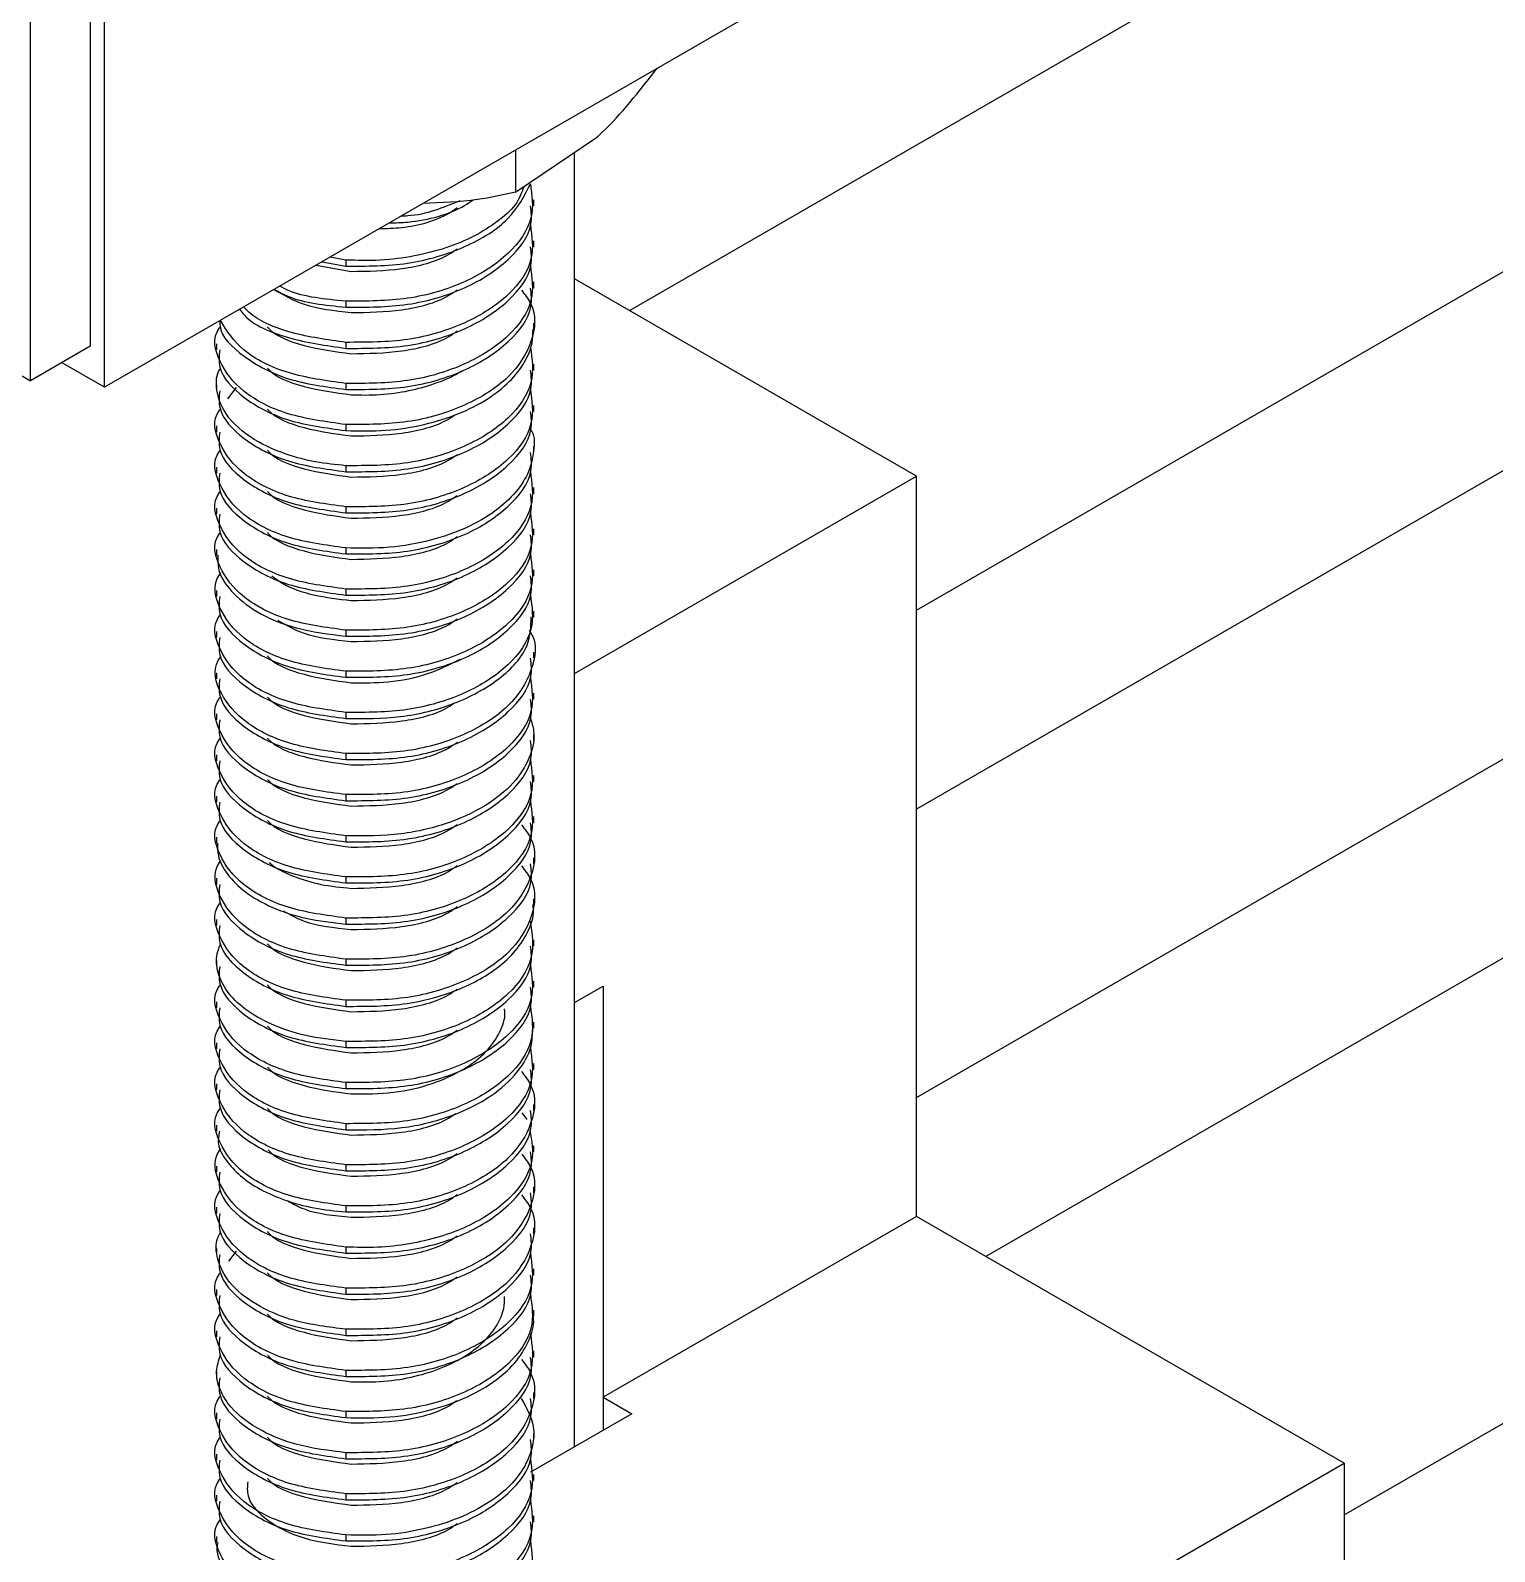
# Model space of a CAD drawing. Header units: millimetres. Extents: x 15 to 1802, y 5 to 899.
# Drawn here: x 276.75 to 294.91, y 232.16 to 251.04 of the extents above; entities that cross this region are included whole.
import ezdxf

# ---------------------------------------------------------------- set-up
doc = ezdxf.new("R2010")
doc.units = ezdxf.units.MM

msp = doc.modelspace()

# ---------------------------------------------------------------- linework, layer by layer
at = {"color": 7, "linetype": 'Continuous', "lineweight": 25}
for p, q in [((304.317, 259.184), (284.183, 247.561)), ((277.49, 258.817), (277.49, 247.119)), ((276.749, 246.691), (276.749, 257.714)), ((293.577, 255.793), (277.667, 246.609)), ((287.743, 243.843), (306.816, 254.853)), ((307.304, 252.667), (287.743, 241.374)), ((277.667, 246.609), (277.667, 251.508)), ((287.743, 237.795), (309.131, 250.142)), ((282.768, 249.029), (283.772, 249.707)), ((282.768, 249.554), (282.768, 249.029)), ((283.5, 233.462), (283.5, 249.524)), ((282.992, 248.861), (282.992, 248.936)), ((282.992, 248.351), (282.992, 248.426)), ((280.292, 248.124), (280.727, 248.047)), ((280.368, 248.168), (280.66, 248.113)), ((280.66, 248.188), (280.466, 248.225)), ((280.662, 248.188), (280.662, 248.113)), ((274.424, 248.033), (276.749, 246.691)), ((282.992, 247.84), (282.992, 247.916)), ((287.743, 245.506), (283.5, 247.955)), ((280.662, 247.678), (280.662, 247.603)), ((282.992, 247.33), (282.992, 247.405)), ((277.49, 247.119), (276.749, 246.691)), ((279.059, 247.15), (279.059, 247.075)), ((280.662, 247.167), (280.662, 247.093)), ((277.667, 246.609), (277.136, 246.915)), ((282.992, 246.82), (282.992, 246.895)), ((279.059, 246.639), (279.059, 246.565)), ((279.199, 246.464), (279.305, 246.605)), ((280.662, 246.657), (280.662, 246.582)), ((282.992, 246.309), (282.992, 246.384)), ((279.059, 246.129), (279.059, 246.054)), ((280.662, 246.147), (280.662, 246.072)), ((282.992, 245.799), (282.992, 245.874)), ((279.059, 245.619), (279.059, 245.544)), ((280.662, 245.636), (280.662, 245.562)), ((283.5, 243.057), (287.743, 245.506)), ((287.743, 236.32), (287.743, 245.506)), ((282.992, 245.289), (282.992, 245.364)), ((279.059, 245.109), (279.059, 245.034)), ((280.662, 245.126), (280.662, 245.051)), ((282.992, 244.778), (282.992, 244.853)), ((304.317, 244.894), (288.603, 235.823)), ((279.059, 244.598), (279.059, 244.523)), ((280.662, 244.616), (280.662, 244.541)), ((282.992, 244.268), (282.992, 244.344)), ((279.059, 244.088), (279.059, 244.013)), ((280.662, 244.105), (280.662, 244.031)), ((282.992, 243.758), (282.992, 243.833)), ((279.059, 243.578), (279.059, 243.503)), ((280.662, 243.595), (280.662, 243.52)), ((282.992, 243.248), (282.992, 243.322)), ((279.059, 243.067), (279.059, 242.992)), ((280.662, 243.085), (280.662, 243.01)), ((283.5, 238.974), (283.5, 243.057)), ((282.992, 242.737), (282.992, 242.812)), ((280.662, 242.574), (280.662, 242.5)), ((279.059, 242.557), (279.059, 242.481)), ((282.992, 242.227), (282.992, 242.302)), ((279.059, 242.047), (279.059, 241.972)), ((280.662, 242.064), (280.662, 241.989)), ((282.992, 241.717), (282.992, 241.791)), ((279.059, 241.536), (279.059, 241.461)), ((280.662, 241.554), (280.662, 241.479)), ((282.992, 241.206), (282.992, 241.281)), ((279.059, 241.026), (279.059, 240.951)), ((280.662, 241.043), (280.662, 240.969)), ((282.992, 240.696), (282.992, 240.771)), ((279.059, 240.516), (279.059, 240.441)), ((280.662, 240.533), (280.662, 240.458)), ((293.046, 232.615), (306.816, 240.564)), ((282.992, 240.186), (282.992, 240.26)), ((279.059, 240.005), (279.059, 239.93)), ((280.662, 240.023), (280.662, 239.948)), ((282.992, 239.675), (282.992, 239.75)), ((279.059, 239.495), (279.059, 239.42)), ((280.662, 239.512), (280.662, 239.438)), ((282.992, 239.165), (282.992, 239.24)), ((283.5, 238.974), (283.854, 239.178)), ((283.854, 239.178), (283.854, 233.666)), ((279.059, 238.985), (279.059, 238.909)), ((280.662, 239.002), (280.662, 238.927)), ((282.992, 238.655), (282.992, 238.729)), ((279.059, 238.474), (279.059, 238.399)), ((280.662, 238.492), (280.662, 238.417)), ((282.992, 238.144), (282.992, 238.219)), ((279.059, 237.964), (279.059, 237.889)), ((280.662, 237.981), (280.662, 237.906)), ((282.992, 237.634), (282.992, 237.709)), ((280.662, 237.471), (280.662, 237.396)), ((282.844, 237.607), (282.906, 237.521)), ((279.059, 237.454), (279.059, 237.379)), ((282.992, 237.123), (282.992, 237.198)), ((279.059, 236.943), (279.059, 236.868)), ((280.662, 236.961), (280.662, 236.886)), ((282.992, 236.613), (282.992, 236.688)), ((279.059, 236.433), (279.059, 236.358)), ((280.662, 236.45), (280.662, 236.375)), ((282.992, 236.103), (282.992, 236.178)), ((287.743, 236.32), (283.854, 234.075)), ((293.046, 233.258), (287.743, 236.32)), ((279.059, 235.922), (279.059, 235.848)), ((279.212, 235.765), (279.305, 235.887)), ((280.662, 235.94), (280.662, 235.865)), ((282.992, 235.592), (282.992, 235.668)), ((279.059, 235.412), (279.059, 235.337)), ((280.662, 235.43), (280.662, 235.355)), ((282.992, 235.082), (282.992, 235.157)), ((279.059, 234.902), (279.059, 234.827)), ((280.662, 234.919), (280.662, 234.844)), ((282.992, 234.572), (282.992, 234.647)), ((279.059, 234.391), (279.059, 234.317)), ((280.662, 234.409), (280.662, 234.334)), ((282.992, 234.061), (282.992, 234.136)), ((283.854, 234.075), (284.208, 233.87)), ((283.854, 234.075), (283.854, 233.666)), ((280.662, 233.899), (280.662, 233.824)), ((279.059, 233.881), (279.059, 233.806)), ((284.208, 233.87), (282.954, 233.147)), ((282.992, 233.551), (282.992, 233.626)), ((279.059, 233.371), (279.059, 233.296)), ((280.662, 233.388), (280.662, 233.313)), ((272.894, 221.624), (293.046, 233.258)), ((293.046, 233.258), (293.046, 223.051)), ((282.992, 233.041), (282.992, 233.116)), ((279.059, 232.86), (279.059, 232.786)), ((280.662, 232.878), (280.662, 232.803)), ((282.992, 232.53), (282.992, 232.605)), ((279.059, 232.35), (279.059, 232.275)), ((280.662, 232.368), (280.662, 232.293))]:
    msp.add_line(p, q, dxfattribs=at)
for points, knots in [([(283.772, 249.707), (283.796, 249.729), (284.05, 249.963), (284.299, 250.28), (284.525, 250.568)], [0, 0, 0, 0, 0.093622, 1, 1, 1, 1]), ([(280.66, 248.113), (280.919, 248.113), (281.437, 248.113), (282.16, 248.333), (282.724, 248.682), (282.876, 248.985), (282.951, 249.135)], [0, 0, 0, 0, 0.251486, 0.502969, 0.754454, 1, 1, 1, 1]), ([(282.869, 249.097), (282.841, 249.021), (282.784, 248.864), (282.546, 248.661), (282.259, 248.478), (281.907, 248.332), (281.512, 248.231), (281.087, 248.175), (280.803, 248.184), (280.66, 248.188)], [0, 0, 0, 0, 0.129894, 0.269673, 0.411548, 0.555518, 0.701584, 0.849744, 1, 1, 1, 1]), ([(282.951, 249.135), (282.971, 248.993), (283.014, 248.691), (282.709, 248.251), (282.165, 247.897), (281.436, 247.677), (280.919, 247.678), (280.661, 247.678)], [0, 0, 0, 0, 0.182839, 0.387129, 0.59142, 0.79571, 1, 1, 1, 1]), ([(282.768, 249.029), (282.611, 248.995), (282.236, 248.915), (281.845, 248.899), (281.618, 248.89)], [0, 0, 0, 0, 0.417985, 1, 1, 1, 1]), ([(280.661, 247.603), (280.919, 247.603), (281.435, 247.603), (282.166, 247.822), (282.704, 248.176), (282.987, 248.551), (282.962, 248.786), (282.954, 248.861)], [0, 0, 0, 0, 0.223469, 0.446938, 0.670407, 0.893877, 1, 1, 1, 1]), ([(281.076, 248.577), (281.169, 248.58), (281.471, 248.589), (281.831, 248.69), (282.008, 248.814), (282.044, 248.839)], [0, 0, 0, 0, 0.261959, 0.852428, 1, 1, 1, 1]), ([(281.202, 248.649), (281.278, 248.651), (281.609, 248.661), (282, 248.77), (282.208, 248.912), (282.243, 248.936)], [0, 0, 0, 0, 0.198941, 0.86645, 1, 1, 1, 1]), ([(282.076, 248.923), (281.869, 248.838), (281.636, 248.741), (281.372, 248.732), (281.343, 248.731)], [0, 0, 0, 0, 0.889523, 1, 1, 1, 1]), ([(282.951, 248.625), (282.971, 248.483), (283.015, 248.181), (282.711, 247.741), (282.167, 247.388), (281.438, 247.167), (280.922, 247.167), (280.663, 247.167)], [0, 0, 0, 0, 0.1823306, 0.386748, 0.5911658, 0.795583, 1, 1, 1, 1]), ([(280.663, 247.092), (280.922, 247.092), (281.438, 247.093), (282.168, 247.313), (282.705, 247.667), (282.987, 248.041), (282.962, 248.276), (282.954, 248.351)], [0, 0, 0, 0, 0.223599, 0.4472, 0.6708, 0.894401, 1, 1, 1, 1]), ([(280.727, 248.047), (280.936, 248.05), (281.354, 248.057), (281.831, 248.179), (282.008, 248.304), (282.043, 248.328)], [0, 0, 0, 0, 0.444898, 0.889796, 1, 1, 1, 1]), ([(282.951, 248.115), (282.971, 247.973), (283.015, 247.671), (282.71, 247.231), (282.166, 246.877), (281.436, 246.657), (280.92, 246.657), (280.661, 246.657)], [0, 0, 0, 0, 0.182576, 0.386932, 0.591288, 0.795643, 1, 1, 1, 1]), ([(280.661, 247.678), (280.401, 247.702), (280.091, 247.731), (279.878, 247.846), (279.843, 247.865)], [0, 0, 0, 0, 0.8377465, 1, 1, 1, 1]), ([(279.772, 247.824), (279.888, 247.755), (280.144, 247.603), (280.522, 247.56), (280.729, 247.536)], [0, 0, 0, 0, 0.453699, 1, 1, 1, 1]), ([(279.774, 247.825), (279.831, 247.794), (280.063, 247.664), (280.403, 247.629), (280.661, 247.603)], [0, 0, 0, 0, 0.242086, 1, 1, 1, 1]), ([(282.841, 247.814), (282.882, 247.761), (283.034, 247.564), (282.997, 247.171), (282.717, 246.72), (282.162, 246.366), (281.435, 246.146), (280.919, 246.147), (280.66, 246.147)], [0, 0, 0, 0, 0.067822, 0.254259, 0.440695, 0.62713, 0.813565, 1, 1, 1, 1]), ([(280.661, 246.582), (280.92, 246.582), (281.436, 246.582), (282.167, 246.802), (282.704, 247.156), (282.987, 247.53), (282.962, 247.765), (282.954, 247.84)], [0, 0, 0, 0, 0.223562, 0.447125, 0.670687, 0.894251, 1, 1, 1, 1]), ([(280.729, 247.536), (280.938, 247.54), (281.356, 247.547), (281.832, 247.669), (282.009, 247.794), (282.044, 247.818)], [0, 0, 0, 0, 0.445072, 0.890147, 1, 1, 1, 1]), ([(279.344, 247.577), (279.362, 247.552), (279.475, 247.4), (279.934, 247.197), (280.42, 247.127), (280.663, 247.092)], [0, 0, 0, 0, 0.088931, 0.544467, 1, 1, 1, 1]), ([(280.663, 247.167), (280.433, 247.199), (279.987, 247.26), (279.555, 247.441), (279.422, 247.577), (279.394, 247.606)], [0, 0, 0, 0, 0.455813, 0.883445, 1, 1, 1, 1]), ([(280.66, 246.147), (280.413, 246.181), (279.919, 246.248), (279.354, 246.545), (279.071, 246.924), (279, 247.225), (279.102, 247.357), (279.106, 247.363)], [0, 0, 0, 0, 0.247177, 0.494354, 0.741533, 0.98871, 1, 1, 1, 1]), ([(279.099, 247.436), (279.099, 247.414), (279.095, 247.254), (279.377, 246.98), (279.915, 246.683), (280.413, 246.616), (280.661, 246.582)], [0, 0, 0, 0, 0.0508644, 0.367242, 0.6836206, 1, 1, 1, 1]), ([(280.661, 246.657), (280.415, 246.691), (279.922, 246.759), (279.349, 247.051), (279.186, 247.31), (279.105, 247.439)], [0, 0, 0, 0, 0.335041, 0.670084, 1, 1, 1, 1]), ([(279.689, 247.358), (279.691, 247.356), (279.774, 247.253), (280.134, 247.107), (280.529, 247.053), (280.727, 247.026)], [0, 0, 0, 0, 0.010434, 0.505216, 1, 1, 1, 1]), ([(280.66, 246.072), (280.826, 246.068), (281.154, 246.06), (281.635, 246.138), (282.064, 246.271), (282.423, 246.454), (282.7, 246.672), (282.885, 246.911), (282.982, 247.134), (282.983, 247.274), (282.984, 247.331)], [0, 0, 0, 0, 0.144751, 0.2851105, 0.4210782, 0.5526503, 0.6798254, 0.8026016, 0.9209781, 1, 1, 1, 1]), ([(280.727, 247.026), (280.936, 247.029), (281.355, 247.036), (281.831, 247.158), (282.009, 247.283), (282.044, 247.308)], [0, 0, 0, 0, 0.444497, 0.888997, 1, 1, 1, 1]), ([(282.951, 247.106), (282.972, 246.96), (283.016, 246.654), (282.71, 246.21), (282.166, 245.857), (281.438, 245.636), (280.921, 245.636), (280.663, 245.636)], [0, 0, 0, 0, 0.186837, 0.390127, 0.593418, 0.796709, 1, 1, 1, 1]), ([(279.097, 247.075), (279.09, 247.003), (279.071, 246.792), (279.369, 246.47), (279.916, 246.173), (280.412, 246.106), (280.66, 246.072)], [0, 0, 0, 0, 0.1489121, 0.4326076, 0.7163045, 1, 1, 1, 1]), ([(280.663, 245.636), (280.537, 245.649), (280.251, 245.678), (279.814, 245.802), (279.381, 246.027), (279.127, 246.31), (279.052, 246.582), (279.05, 246.749), (279.099, 246.836), (279.107, 246.851)], [0, 0, 0, 0, 0.124354, 0.28374, 0.478032, 0.707079, 0.835238, 0.972163, 1, 1, 1, 1]), ([(279.69, 246.848), (279.691, 246.846), (279.774, 246.743), (280.133, 246.597), (280.528, 246.543), (280.726, 246.516)], [0, 0, 0, 0, 0.009459, 0.504728, 1, 1, 1, 1]), ([(280.663, 245.561), (280.921, 245.561), (281.437, 245.561), (282.168, 245.782), (282.704, 246.135), (282.987, 246.51), (282.962, 246.744), (282.954, 246.82)], [0, 0, 0, 0, 0.223551, 0.447103, 0.670656, 0.894207, 1, 1, 1, 1]), ([(280.726, 246.516), (280.847, 246.513), (281.086, 246.509), (281.445, 246.56), (281.771, 246.653), (281.991, 246.741), (282.083, 246.804), (282.096, 246.813)], [0, 0, 0, 0, 0.246941, 0.489544, 0.727808, 0.961729, 1, 1, 1, 1]), ([(279.097, 246.565), (279.09, 246.492), (279.072, 246.281), (279.37, 245.958), (279.918, 245.662), (280.415, 245.595), (280.663, 245.561)], [0, 0, 0, 0, 0.149662, 0.433108, 0.716554, 1, 1, 1, 1]), ([(282.951, 246.584), (282.971, 246.441), (283.015, 246.14), (282.711, 245.7), (282.167, 245.346), (281.438, 245.126), (280.921, 245.126), (280.663, 245.126)], [0, 0, 0, 0, 0.182308, 0.386731, 0.591154, 0.795577, 1, 1, 1, 1]), ([(280.663, 245.126), (280.416, 245.159), (279.921, 245.227), (279.355, 245.524), (279.071, 245.902), (279, 246.204), (279.102, 246.336), (279.106, 246.342)], [0, 0, 0, 0, 0.2471392, 0.4942795, 0.7414193, 0.9885601, 1, 1, 1, 1]), ([(279.69, 246.337), (279.692, 246.335), (279.775, 246.232), (280.135, 246.086), (280.531, 246.032), (280.728, 246.005)], [0, 0, 0, 0, 0.010533, 0.505269, 1, 1, 1, 1]), ([(280.663, 245.051), (280.921, 245.051), (281.437, 245.051), (282.168, 245.271), (282.705, 245.625), (282.987, 246), (282.962, 246.234), (282.954, 246.309)], [0, 0, 0, 0, 0.223614, 0.447228, 0.670842, 0.894456, 1, 1, 1, 1]), ([(280.728, 246.005), (280.937, 246.009), (281.355, 246.016), (281.82, 246.133), (281.989, 246.25), (282.015, 246.268)], [0, 0, 0, 0, 0.458567, 0.917135, 1, 1, 1, 1]), ([(279.097, 246.054), (279.09, 245.981), (279.071, 245.77), (279.37, 245.447), (279.918, 245.151), (280.414, 245.085), (280.663, 245.051)], [0, 0, 0, 0, 0.14933, 0.432884, 0.716442, 1, 1, 1, 1]), ([(282.957, 246.083), (282.961, 246.077), (283.01, 245.994), (282.994, 245.814), (282.944, 245.559), (282.781, 245.302), (282.522, 245.062), (282.161, 244.854), (281.713, 244.699), (281.197, 244.605), (280.841, 244.612), (280.66, 244.616)], [0, 0, 0, 0, 0.008211, 0.112772, 0.222887, 0.338551, 0.459761, 0.586516, 0.71881, 0.856639, 1, 1, 1, 1]), ([(280.66, 244.616), (280.413, 244.65), (279.919, 244.717), (279.354, 245.014), (279.071, 245.393), (279, 245.694), (279.102, 245.826), (279.106, 245.831)], [0, 0, 0, 0, 0.247278, 0.494557, 0.741835, 0.989114, 1, 1, 1, 1]), ([(279.689, 245.827), (279.691, 245.825), (279.775, 245.721), (280.135, 245.575), (280.53, 245.522), (280.728, 245.495)], [0, 0, 0, 0, 0.012106, 0.506049, 1, 1, 1, 1]), ([(280.66, 244.541), (280.918, 244.541), (281.435, 244.54), (282.166, 244.76), (282.704, 245.114), (282.987, 245.489), (282.962, 245.723), (282.954, 245.799)], [0, 0, 0, 0, 0.223465, 0.44693, 0.670397, 0.893862, 1, 1, 1, 1]), ([(280.728, 245.495), (280.937, 245.498), (281.356, 245.505), (281.832, 245.627), (282.009, 245.752), (282.045, 245.777)], [0, 0, 0, 0, 0.4447306, 0.8894633, 1, 1, 1, 1]), ([(279.097, 245.544), (279.09, 245.472), (279.071, 245.261), (279.369, 244.939), (279.916, 244.642), (280.412, 244.575), (280.66, 244.541)], [0, 0, 0, 0, 0.148829, 0.432553, 0.716277, 1, 1, 1, 1]), ([(282.951, 245.563), (282.971, 245.42), (283.014, 245.118), (282.71, 244.678), (282.165, 244.325), (281.436, 244.105), (280.92, 244.105), (280.662, 244.105)], [0, 0, 0, 0, 0.1827561, 0.3870665, 0.5913783, 0.7956894, 1, 1, 1, 1]), ([(280.662, 244.105), (280.415, 244.139), (279.921, 244.206), (279.355, 244.503), (279.071, 244.882), (279, 245.183), (279.102, 245.315), (279.107, 245.321)], [0, 0, 0, 0, 0.247065, 0.494129, 0.741194, 0.988259, 1, 1, 1, 1]), ([(279.69, 245.316), (279.692, 245.314), (279.774, 245.212), (280.133, 245.066), (280.528, 245.012), (280.726, 244.985)], [0, 0, 0, 0, 0.008329, 0.504162, 1, 1, 1, 1]), ([(280.661, 244.031), (280.92, 244.03), (281.436, 244.03), (282.167, 244.25), (282.704, 244.604), (282.987, 244.979), (282.962, 245.213), (282.954, 245.289)], [0, 0, 0, 0, 0.223486, 0.446971, 0.670458, 0.893943, 1, 1, 1, 1]), ([(280.726, 244.985), (280.935, 244.988), (281.353, 244.995), (281.83, 245.117), (282.008, 245.242), (282.043, 245.266)], [0, 0, 0, 0, 0.444645, 0.889288, 1, 1, 1, 1]), ([(279.097, 245.034), (279.09, 244.961), (279.071, 244.75), (279.37, 244.428), (279.917, 244.131), (280.413, 244.064), (280.661, 244.031)], [0, 0, 0, 0, 0.149306, 0.43287, 0.716434, 1, 1, 1, 1]), ([(282.951, 245.052), (282.971, 244.91), (283.015, 244.609), (282.711, 244.169), (282.167, 243.815), (281.438, 243.595), (280.922, 243.595), (280.663, 243.595)], [0, 0, 0, 0, 0.182328, 0.386746, 0.591164, 0.795582, 1, 1, 1, 1]), ([(280.663, 243.595), (280.416, 243.628), (279.922, 243.695), (279.356, 243.992), (279.071, 244.371), (279, 244.672), (279.102, 244.805), (279.106, 244.811)], [0, 0, 0, 0, 0.247047, 0.494092, 0.741138, 0.988184, 1, 1, 1, 1]), ([(279.69, 244.806), (279.692, 244.804), (279.775, 244.701), (280.134, 244.555), (280.53, 244.501), (280.727, 244.474)], [0, 0, 0, 0, 0.010404, 0.505203, 1, 1, 1, 1]), ([(280.663, 243.52), (280.922, 243.52), (281.438, 243.52), (282.168, 243.74), (282.705, 244.094), (282.987, 244.469), (282.962, 244.703), (282.954, 244.778)], [0, 0, 0, 0, 0.223607, 0.447214, 0.670822, 0.894428, 1, 1, 1, 1]), ([(280.727, 244.474), (280.936, 244.478), (281.355, 244.484), (281.831, 244.607), (282.008, 244.731), (282.043, 244.756)], [0, 0, 0, 0, 0.444925, 0.889849, 1, 1, 1, 1]), ([(279.075, 244.524), (279.074, 244.469), (279.069, 244.317), (279.226, 244.068), (279.548, 243.808), (280.039, 243.598), (280.451, 243.546), (280.663, 243.52)], [0, 0, 0, 0, 0.111595, 0.313749, 0.529213, 0.757971, 1, 1, 1, 1]), ([(282.951, 244.543), (282.971, 244.401), (283.014, 244.099), (282.71, 243.659), (282.165, 243.305), (281.436, 243.085), (280.919, 243.085), (280.661, 243.085)], [0, 0, 0, 0, 0.182409, 0.386803, 0.5912, 0.795598, 1, 1, 1, 1]), ([(280.661, 243.085), (280.414, 243.118), (279.92, 243.186), (279.354, 243.483), (279.07, 243.862), (279.001, 244.166), (279.106, 244.3), (279.112, 244.309)], [0, 0, 0, 0, 0.245919, 0.49184, 0.73776, 0.983682, 1, 1, 1, 1]), ([(279.745, 244.268), (279.789, 244.235), (279.922, 244.136), (280.259, 244.017), (280.57, 243.982), (280.729, 243.964)], [0, 0, 0, 0, 0.192967, 0.586534, 1, 1, 1, 1]), ([(280.661, 243.01), (280.919, 243.01), (281.436, 243.009), (282.167, 243.229), (282.704, 243.583), (282.987, 243.958), (282.962, 244.192), (282.954, 244.268)], [0, 0, 0, 0, 0.223537, 0.447074, 0.670612, 0.89415, 1, 1, 1, 1]), ([(280.729, 243.964), (280.938, 243.967), (281.356, 243.974), (281.832, 244.097), (282.009, 244.221), (282.044, 244.246)], [0, 0, 0, 0, 0.445058, 0.890111, 1, 1, 1, 1]), ([(279.097, 244.013), (279.09, 243.941), (279.071, 243.73), (279.369, 243.407), (279.916, 243.111), (280.413, 243.044), (280.661, 243.01)], [0, 0, 0, 0, 0.148876, 0.432583, 0.716291, 1, 1, 1, 1]), ([(282.951, 244.032), (282.972, 243.889), (283.014, 243.587), (282.709, 243.147), (282.164, 242.794), (281.435, 242.574), (280.919, 242.574), (280.66, 242.575)], [0, 0, 0, 0, 0.1831215, 0.3873418, 0.5915611, 0.7957811, 1, 1, 1, 1]), ([(280.66, 242.575), (280.413, 242.608), (279.92, 242.675), (279.354, 242.973), (279.071, 243.351), (279, 243.653), (279.102, 243.785), (279.106, 243.79)], [0, 0, 0, 0, 0.247149, 0.494298, 0.741448, 0.988598, 1, 1, 1, 1]), ([(279.818, 243.718), (279.92, 243.659), (280.162, 243.517), (280.519, 243.477), (280.727, 243.454)], [0, 0, 0, 0, 0.42007, 1, 1, 1, 1]), ([(280.66, 242.5), (280.888, 242.498), (281.352, 242.494), (282.035, 242.67), (282.594, 242.978), (282.949, 243.365), (282.958, 243.641), (282.961, 243.76)], [0, 0, 0, 0, 0.1976429, 0.4026025, 0.6148708, 0.8344384, 1, 1, 1, 1]), ([(280.727, 243.454), (280.936, 243.457), (281.354, 243.464), (281.831, 243.586), (282.009, 243.711), (282.044, 243.736)], [0, 0, 0, 0, 0.444482, 0.888962, 1, 1, 1, 1]), ([(282.937, 243.592), (282.941, 243.586), (283.048, 243.433), (282.988, 243.088), (282.72, 242.639), (282.164, 242.284), (281.439, 242.064), (280.922, 242.064), (280.663, 242.064)], [0, 0, 0, 0, 0.008921, 0.207137, 0.405353, 0.603569, 0.801784, 1, 1, 1, 1]), ([(279.097, 243.503), (279.09, 243.43), (279.071, 243.22), (279.369, 242.897), (279.916, 242.601), (280.412, 242.533), (280.66, 242.5)], [0, 0, 0, 0, 0.1489794, 0.4326525, 0.7163264, 1, 1, 1, 1]), ([(280.663, 242.064), (280.427, 242.095), (279.951, 242.158), (279.391, 242.437), (279.086, 242.803), (278.999, 243.11), (279.102, 243.254), (279.114, 243.271)], [0, 0, 0, 0, 0.237214, 0.477516, 0.720904, 0.967377, 1, 1, 1, 1]), ([(279.69, 243.275), (279.691, 243.273), (279.774, 243.17), (280.133, 243.025), (280.529, 242.97), (280.726, 242.943)], [0, 0, 0, 0, 0.009702, 0.504852, 1, 1, 1, 1]), ([(280.663, 241.989), (280.921, 241.989), (281.438, 241.989), (282.168, 242.209), (282.705, 242.563), (282.987, 242.938), (282.962, 243.172), (282.954, 243.247)], [0, 0, 0, 0, 0.22357, 0.447139, 0.670709, 0.894279, 1, 1, 1, 1]), ([(280.726, 242.943), (280.879, 242.942), (281.201, 242.94), (281.686, 243.036), (281.95, 243.17), (282.079, 243.236)], [0, 0, 0, 0, 0.3164439, 0.6663001, 1, 1, 1, 1]), ([(279.097, 242.993), (279.09, 242.92), (279.072, 242.708), (279.37, 242.386), (279.918, 242.09), (280.415, 242.023), (280.663, 241.989)], [0, 0, 0, 0, 0.149715, 0.433144, 0.716572, 1, 1, 1, 1]), ([(282.951, 243.011), (282.971, 242.869), (283.015, 242.567), (282.71, 242.128), (282.166, 241.774), (281.437, 241.554), (280.921, 241.554), (280.662, 241.554)], [0, 0, 0, 0, 0.182347, 0.38676, 0.591173, 0.795586, 1, 1, 1, 1]), ([(280.662, 241.554), (280.415, 241.587), (279.921, 241.654), (279.355, 241.952), (279.071, 242.33), (279, 242.632), (279.102, 242.764), (279.106, 242.769)], [0, 0, 0, 0, 0.24717, 0.494339, 0.74151, 0.988681, 1, 1, 1, 1]), ([(279.69, 242.765), (279.692, 242.762), (279.776, 242.659), (280.135, 242.514), (280.531, 242.46), (280.729, 242.433)], [0, 0, 0, 0, 0.010553, 0.505278, 1, 1, 1, 1]), ([(280.662, 241.479), (280.921, 241.479), (281.437, 241.479), (282.168, 241.699), (282.705, 242.053), (282.987, 242.427), (282.962, 242.662), (282.954, 242.737)], [0, 0, 0, 0, 0.223602, 0.447206, 0.670809, 0.894414, 1, 1, 1, 1]), ([(280.729, 242.433), (280.937, 242.437), (281.355, 242.444), (281.815, 242.558), (281.981, 242.672), (282.002, 242.688)], [0, 0, 0, 0, 0.464529, 0.929055, 1, 1, 1, 1]), ([(279.097, 242.482), (279.09, 242.409), (279.071, 242.198), (279.37, 241.875), (279.917, 241.579), (280.414, 241.512), (280.662, 241.479)], [0, 0, 0, 0, 0.149215, 0.432809, 0.716404, 1, 1, 1, 1]), ([(282.952, 242.503), (282.968, 242.451), (283.014, 242.299), (282.963, 242.034), (282.787, 241.724), (282.45, 241.432), (281.96, 241.194), (281.336, 241.038), (280.89, 241.042), (280.66, 241.044)], [0, 0, 0, 0, 0.0686956, 0.1974775, 0.3368546, 0.4868111, 0.6473329, 0.8184014, 1, 1, 1, 1]), ([(280.66, 241.044), (280.413, 241.077), (279.919, 241.145), (279.354, 241.442), (279.071, 241.821), (279, 242.122), (279.102, 242.253), (279.106, 242.259)], [0, 0, 0, 0, 0.247258, 0.494516, 0.741775, 0.989033, 1, 1, 1, 1]), ([(279.689, 242.255), (279.691, 242.253), (279.775, 242.149), (280.134, 242.003), (280.53, 241.949), (280.728, 241.923)], [0, 0, 0, 0, 0.011721, 0.505856, 1, 1, 1, 1]), ([(280.66, 240.969), (280.918, 240.968), (281.435, 240.968), (282.166, 241.188), (282.703, 241.541), (282.987, 241.916), (282.962, 242.151), (282.954, 242.227)], [0, 0, 0, 0, 0.223448, 0.446895, 0.670343, 0.893791, 1, 1, 1, 1]), ([(280.728, 241.923), (280.937, 241.926), (281.355, 241.933), (281.832, 242.055), (282.009, 242.18), (282.045, 242.205)], [0, 0, 0, 0, 0.444656, 0.889315, 1, 1, 1, 1]), ([(279.097, 241.972), (279.09, 241.899), (279.071, 241.689), (279.369, 241.366), (279.916, 241.07), (280.412, 241.002), (280.66, 240.969)], [0, 0, 0, 0, 0.148828, 0.432552, 0.716277, 1, 1, 1, 1]), ([(282.951, 241.991), (282.971, 241.848), (283.015, 241.546), (282.71, 241.106), (282.166, 240.753), (281.437, 240.533), (280.92, 240.533), (280.662, 240.533)], [0, 0, 0, 0, 0.182669, 0.387002, 0.591335, 0.795667, 1, 1, 1, 1]), ([(280.662, 240.533), (280.415, 240.567), (279.921, 240.634), (279.355, 240.931), (279.071, 241.309), (279, 241.611), (279.102, 241.743), (279.107, 241.749)], [0, 0, 0, 0, 0.2470437, 0.4940874, 0.7411304, 0.9881738, 1, 1, 1, 1]), ([(279.69, 241.744), (279.691, 241.742), (279.774, 241.639), (280.133, 241.494), (280.528, 241.439), (280.726, 241.412)], [0, 0, 0, 0, 0.00852, 0.50426, 1, 1, 1, 1]), ([(280.662, 240.458), (280.92, 240.458), (281.436, 240.458), (282.167, 240.678), (282.704, 241.032), (282.987, 241.406), (282.962, 241.641), (282.954, 241.716)], [0, 0, 0, 0, 0.223505, 0.447011, 0.670515, 0.89402, 1, 1, 1, 1]), ([(280.726, 241.412), (280.935, 241.416), (281.353, 241.422), (281.83, 241.544), (282.008, 241.669), (282.043, 241.694)], [0, 0, 0, 0, 0.444706, 0.889413, 1, 1, 1, 1]), ([(279.097, 241.462), (279.09, 241.389), (279.071, 241.178), (279.37, 240.855), (279.917, 240.559), (280.414, 240.492), (280.662, 240.458)], [0, 0, 0, 0, 0.149411, 0.432941, 0.71647, 1, 1, 1, 1]), ([(282.951, 241.48), (282.971, 241.338), (283.015, 241.036), (282.711, 240.597), (282.167, 240.243), (281.438, 240.023), (280.922, 240.023), (280.663, 240.023)], [0, 0, 0, 0, 0.1823444, 0.3867589, 0.5911729, 0.7955866, 1, 1, 1, 1]), ([(280.663, 240.023), (280.416, 240.056), (279.922, 240.123), (279.355, 240.42), (279.071, 240.799), (279, 241.1), (279.102, 241.232), (279.106, 241.238)], [0, 0, 0, 0, 0.247077, 0.4941542, 0.7412326, 0.9883106, 1, 1, 1, 1]), ([(279.69, 241.234), (279.692, 241.232), (279.775, 241.129), (280.134, 240.983), (280.53, 240.929), (280.728, 240.902)], [0, 0, 0, 0, 0.010574, 0.505288, 1, 1, 1, 1]), ([(282.842, 241.179), (282.882, 241.127), (283.034, 240.931), (282.997, 240.538), (282.717, 240.087), (282.163, 239.732), (281.436, 239.512), (280.919, 239.512), (280.661, 239.512)], [0, 0, 0, 0, 0.0672829, 0.2538238, 0.4403654, 0.6269088, 0.8134535, 1, 1, 1, 1]), ([(280.663, 239.948), (280.922, 239.948), (281.438, 239.948), (282.168, 240.168), (282.705, 240.522), (282.987, 240.897), (282.962, 241.131), (282.954, 241.206)], [0, 0, 0, 0, 0.22361, 0.44722, 0.67083, 0.89444, 1, 1, 1, 1]), ([(280.728, 240.902), (280.937, 240.905), (281.355, 240.912), (281.831, 241.034), (282.008, 241.159), (282.043, 241.184)], [0, 0, 0, 0, 0.444946, 0.889892, 1, 1, 1, 1]), ([(279.07, 240.951), (279.07, 240.9), (279.069, 240.767), (279.184, 240.558), (279.405, 240.337), (279.737, 240.149), (280.162, 240.004), (280.494, 239.967), (280.663, 239.948)], [0, 0, 0, 0, 0.106142, 0.271508, 0.443582, 0.622357, 0.807832, 1, 1, 1, 1]), ([(280.661, 239.512), (280.414, 239.546), (279.92, 239.613), (279.354, 239.911), (279.07, 240.29), (279.001, 240.593), (279.105, 240.727), (279.111, 240.735)], [0, 0, 0, 0, 0.2461323, 0.4922656, 0.7383984, 0.9845321, 1, 1, 1, 1]), ([(279.711, 240.713), (279.727, 240.699), (279.807, 240.629), (280.023, 240.531), (280.348, 240.429), (280.601, 240.404), (280.729, 240.391)], [0, 0, 0, 0, 0.076241, 0.375766, 0.683687, 1, 1, 1, 1]), ([(280.661, 239.438), (280.919, 239.437), (281.435, 239.437), (282.167, 239.657), (282.704, 240.011), (282.987, 240.385), (282.962, 240.62), (282.954, 240.695)], [0, 0, 0, 0, 0.223513, 0.447026, 0.670539, 0.894053, 1, 1, 1, 1]), ([(282.841, 240.669), (282.882, 240.617), (283.034, 240.419), (282.997, 240.027), (282.717, 239.576), (282.163, 239.221), (281.436, 239.002), (280.919, 239.002), (280.661, 239.002)], [0, 0, 0, 0, 0.067786, 0.254229, 0.440671, 0.627114, 0.813557, 1, 1, 1, 1]), ([(280.729, 240.391), (280.938, 240.395), (281.356, 240.402), (281.832, 240.524), (282.009, 240.649), (282.044, 240.674)], [0, 0, 0, 0, 0.445024, 0.890048, 1, 1, 1, 1]), ([(279.097, 240.441), (279.09, 240.368), (279.071, 240.158), (279.369, 239.835), (279.916, 239.539), (280.412, 239.471), (280.661, 239.438)], [0, 0, 0, 0, 0.148811, 0.432541, 0.71627, 1, 1, 1, 1]), ([(280.661, 239.002), (280.414, 239.036), (279.92, 239.103), (279.354, 239.4), (279.071, 239.779), (279, 240.08), (279.102, 240.212), (279.106, 240.218)], [0, 0, 0, 0, 0.247119, 0.494237, 0.741355, 0.988474, 1, 1, 1, 1]), ([(279.883, 240.114), (279.965, 240.067), (280.188, 239.938), (280.518, 239.903), (280.727, 239.881)], [0, 0, 0, 0, 0.366966, 1, 1, 1, 1]), ([(280.661, 238.927), (280.917, 238.927), (281.367, 238.926), (282.016, 239.097), (282.463, 239.326), (282.761, 239.591), (282.924, 239.842), (283.003, 240.048), (282.985, 240.164), (282.982, 240.185)], [0, 0, 0, 0, 0.2210237, 0.3881895, 0.5925567, 0.709227, 0.8352692, 0.9706763, 1, 1, 1, 1]), ([(280.727, 239.881), (280.936, 239.885), (281.354, 239.891), (281.831, 240.013), (282.008, 240.138), (282.044, 240.164)], [0, 0, 0, 0, 0.444437, 0.888874, 1, 1, 1, 1]), ([(279.097, 239.931), (279.09, 239.858), (279.071, 239.647), (279.369, 239.325), (279.916, 239.028), (280.412, 238.961), (280.661, 238.927)], [0, 0, 0, 0, 0.149066, 0.43271, 0.716355, 1, 1, 1, 1]), ([(282.95, 239.982), (282.973, 239.829), (283.019, 239.516), (282.711, 239.065), (282.167, 238.712), (281.438, 238.492), (280.922, 238.492), (280.663, 238.491)], [0, 0, 0, 0, 0.193922, 0.395442, 0.596961, 0.79848, 1, 1, 1, 1]), ([(280.663, 238.491), (280.493, 238.511), (280.159, 238.548), (279.732, 238.694), (279.402, 238.884), (279.177, 239.106), (279.066, 239.341), (279.043, 239.545), (279.092, 239.662), (279.109, 239.704)], [0, 0, 0, 0, 0.168779, 0.33158, 0.488396, 0.639226, 0.784064, 0.92291, 1, 1, 1, 1]), ([(279.69, 239.703), (279.691, 239.701), (279.774, 239.598), (280.134, 239.452), (280.529, 239.398), (280.727, 239.371)], [0, 0, 0, 0, 0.009984, 0.504991, 1, 1, 1, 1]), ([(280.663, 238.417), (280.921, 238.417), (281.438, 238.417), (282.168, 238.637), (282.705, 238.991), (282.987, 239.366), (282.962, 239.6), (282.954, 239.675)], [0, 0, 0, 0, 0.223585, 0.44717, 0.670754, 0.894339, 1, 1, 1, 1]), ([(280.727, 239.371), (280.936, 239.374), (281.354, 239.381), (281.83, 239.503), (282.008, 239.628), (282.043, 239.653)], [0, 0, 0, 0, 0.44486, 0.889721, 1, 1, 1, 1]), ([(279.097, 239.42), (279.09, 239.347), (279.072, 239.136), (279.37, 238.813), (279.918, 238.517), (280.415, 238.45), (280.663, 238.417)], [0, 0, 0, 0, 0.149754, 0.433169, 0.716585, 1, 1, 1, 1]), ([(282.951, 239.439), (282.971, 239.297), (283.015, 238.995), (282.71, 238.555), (282.166, 238.201), (281.437, 237.981), (280.92, 237.981), (280.662, 237.981)], [0, 0, 0, 0, 0.182455, 0.386841, 0.591227, 0.795613, 1, 1, 1, 1]), ([(280.662, 237.981), (280.415, 238.015), (279.921, 238.082), (279.355, 238.38), (279.071, 238.758), (279, 239.06), (279.102, 239.191), (279.106, 239.197)], [0, 0, 0, 0, 0.247199, 0.494398, 0.741598, 0.988798, 1, 1, 1, 1]), ([(279.69, 239.192), (279.692, 239.19), (279.776, 239.087), (280.135, 238.941), (280.531, 238.887), (280.729, 238.86)], [0, 0, 0, 0, 0.01053, 0.505264, 1, 1, 1, 1]), ([(280.662, 237.906), (280.92, 237.906), (281.437, 237.906), (282.168, 238.126), (282.705, 238.48), (282.987, 238.855), (282.962, 239.089), (282.954, 239.164)], [0, 0, 0, 0, 0.223592, 0.447183, 0.670776, 0.894369, 1, 1, 1, 1]), ([(280.729, 238.86), (280.938, 238.864), (281.356, 238.871), (281.831, 238.993), (282.008, 239.117), (282.042, 239.141)], [0, 0, 0, 0, 0.445884, 0.891771, 1, 1, 1, 1]), ([(279.097, 238.91), (279.09, 238.837), (279.071, 238.626), (279.369, 238.303), (279.917, 238.007), (280.414, 237.94), (280.662, 237.906)], [0, 0, 0, 0, 0.149095, 0.43273, 0.716365, 1, 1, 1, 1]), ([(282.951, 238.929), (282.972, 238.786), (283.014, 238.484), (282.709, 238.043), (282.164, 237.69), (281.435, 237.47), (280.918, 237.471), (280.66, 237.471)], [0, 0, 0, 0, 0.183177, 0.387384, 0.591589, 0.795795, 1, 1, 1, 1]), ([(280.726, 237.84), (280.903, 237.84), (281.247, 237.839), (281.735, 237.955), (282.129, 238.134), (282.415, 238.358), (282.579, 238.6), (282.645, 238.784), (282.632, 238.881), (282.63, 238.897)], [0, 0, 0, 0, 0.187142, 0.3642943, 0.5314452, 0.6885792, 0.835686, 0.9727537, 1, 1, 1, 1]), ([(280.66, 237.471), (280.413, 237.505), (279.919, 237.572), (279.354, 237.87), (279.071, 238.248), (279, 238.549), (279.102, 238.681), (279.106, 238.687)], [0, 0, 0, 0, 0.247212, 0.494423, 0.741635, 0.988847, 1, 1, 1, 1]), ([(279.689, 238.682), (279.691, 238.68), (279.775, 238.577), (280.134, 238.431), (280.53, 238.377), (280.728, 238.35)], [0, 0, 0, 0, 0.010816, 0.505407, 1, 1, 1, 1]), ([(280.66, 237.396), (280.894, 237.395), (281.348, 237.391), (281.981, 237.553), (282.474, 237.798), (282.801, 238.098), (282.973, 238.391), (282.978, 238.578), (282.981, 238.655)], [0, 0, 0, 0, 0.202423, 0.392847, 0.571253, 0.737619, 0.891928, 1, 1, 1, 1]), ([(280.728, 238.35), (280.937, 238.354), (281.355, 238.36), (281.832, 238.483), (282.009, 238.608), (282.044, 238.633)], [0, 0, 0, 0, 0.444573, 0.889151, 1, 1, 1, 1]), ([(282.951, 238.415), (282.971, 238.273), (283.014, 237.973), (282.71, 237.534), (282.166, 237.181), (281.437, 236.96), (280.921, 236.961), (280.662, 236.961)], [0, 0, 0, 0, 0.1814152, 0.386061, 0.590708, 0.7953539, 1, 1, 1, 1]), ([(279.097, 238.4), (279.09, 238.327), (279.071, 238.116), (279.369, 237.794), (279.916, 237.498), (280.412, 237.43), (280.66, 237.396)], [0, 0, 0, 0, 0.1488506, 0.432567, 0.7162831, 1, 1, 1, 1]), ([(280.662, 236.961), (280.415, 236.994), (279.921, 237.061), (279.355, 237.358), (279.071, 237.737), (279, 238.038), (279.102, 238.17), (279.107, 238.176)], [0, 0, 0, 0, 0.247027, 0.494053, 0.741081, 0.988108, 1, 1, 1, 1]), ([(279.69, 238.172), (279.691, 238.17), (279.774, 238.067), (280.133, 237.921), (280.528, 237.867), (280.726, 237.84)], [0, 0, 0, 0, 0.009202, 0.504601, 1, 1, 1, 1]), ([(280.662, 236.886), (280.92, 236.886), (281.437, 236.886), (282.167, 237.106), (282.704, 237.459), (282.987, 237.834), (282.962, 238.069), (282.954, 238.144)], [0, 0, 0, 0, 0.2235256, 0.4470505, 0.6705763, 0.8941017, 1, 1, 1, 1]), ([(282.842, 238.117), (282.882, 238.065), (283.034, 237.869), (282.997, 237.476), (282.718, 237.025), (282.165, 236.67), (281.438, 236.45), (280.922, 236.45), (280.663, 236.45)], [0, 0, 0, 0, 0.067138, 0.25371, 0.440283, 0.626855, 0.813427, 1, 1, 1, 1]), ([(279.097, 237.889), (279.09, 237.816), (279.072, 237.605), (279.37, 237.282), (279.918, 236.986), (280.414, 236.919), (280.662, 236.886)], [0, 0, 0, 0, 0.149506, 0.433003, 0.716502, 1, 1, 1, 1]), ([(280.663, 236.45), (280.416, 236.484), (279.922, 236.551), (279.355, 236.848), (279.071, 237.226), (279, 237.528), (279.102, 237.66), (279.106, 237.666)], [0, 0, 0, 0, 0.24711, 0.49422, 0.74133, 0.98844, 1, 1, 1, 1]), ([(279.69, 237.661), (279.692, 237.659), (279.775, 237.556), (280.135, 237.41), (280.53, 237.356), (280.728, 237.329)], [0, 0, 0, 0, 0.010724, 0.505364, 1, 1, 1, 1]), ([(280.663, 236.375), (280.921, 236.375), (281.438, 236.375), (282.168, 236.596), (282.705, 236.95), (282.987, 237.324), (282.962, 237.558), (282.954, 237.634)], [0, 0, 0, 0, 0.223608, 0.447217, 0.670826, 0.894434, 1, 1, 1, 1]), ([(280.728, 237.329), (280.937, 237.333), (281.355, 237.34), (281.823, 237.458), (281.994, 237.577), (282.022, 237.597)], [0, 0, 0, 0, 0.454917, 0.909836, 1, 1, 1, 1]), ([(279.095, 237.378), (279.085, 237.325), (279.061, 237.201), (279.173, 237.012), (279.343, 236.82), (279.592, 236.652), (279.902, 236.516), (280.263, 236.416), (280.529, 236.389), (280.663, 236.375)], [0, 0, 0, 0, 0.109034, 0.254222, 0.400733, 0.548567, 0.697722, 0.848201, 1, 1, 1, 1]), ([(282.946, 237.39), (282.968, 237.259), (283.018, 236.968), (282.731, 236.534), (282.191, 236.168), (281.577, 235.987), (281.054, 235.927), (280.792, 235.936), (280.66, 235.94)], [0, 0, 0, 0, 0.1687783, 0.3742242, 0.5810671, 0.7893049, 0.8944757, 1, 1, 1, 1]), ([(280.66, 235.94), (280.413, 235.974), (279.919, 236.041), (279.354, 236.339), (279.07, 236.717), (279.001, 237.02), (279.104, 237.153), (279.11, 237.161)], [0, 0, 0, 0, 0.246418, 0.492837, 0.739255, 0.985673, 1, 1, 1, 1]), ([(279.699, 237.146), (279.703, 237.142), (279.79, 237.039), (280.147, 236.897), (280.535, 236.845), (280.729, 236.819)], [0, 0, 0, 0, 0.021254, 0.512329, 1, 1, 1, 1]), ([(280.66, 235.865), (280.919, 235.865), (281.435, 235.865), (282.166, 236.084), (282.704, 236.438), (282.987, 236.813), (282.962, 237.048), (282.954, 237.123)], [0, 0, 0, 0, 0.22349, 0.44698, 0.670472, 0.893962, 1, 1, 1, 1]), ([(282.843, 237.094), (282.883, 237.042), (283.034, 236.846), (282.997, 236.454), (282.717, 236.004), (282.163, 235.649), (281.436, 235.429), (280.919, 235.43), (280.661, 235.43)], [0, 0, 0, 0, 0.066636, 0.253309, 0.439981, 0.626654, 0.813328, 1, 1, 1, 1]), ([(280.729, 236.819), (280.938, 236.823), (281.356, 236.829), (281.832, 236.952), (282.009, 237.077), (282.044, 237.101)], [0, 0, 0, 0, 0.444981, 0.889962, 1, 1, 1, 1]), ([(279.097, 236.869), (279.09, 236.796), (279.071, 236.585), (279.369, 236.263), (279.916, 235.966), (280.412, 235.899), (280.66, 235.865)], [0, 0, 0, 0, 0.148866, 0.432578, 0.716288, 1, 1, 1, 1]), ([(280.661, 235.43), (280.414, 235.463), (279.92, 235.53), (279.355, 235.828), (279.071, 236.206), (279, 236.508), (279.102, 236.64), (279.106, 236.646)], [0, 0, 0, 0, 0.247098, 0.494195, 0.741292, 0.98839, 1, 1, 1, 1]), ([(280.661, 235.355), (280.919, 235.355), (281.435, 235.354), (282.166, 235.574), (282.704, 235.928), (282.987, 236.303), (282.962, 236.537), (282.954, 236.613)], [0, 0, 0, 0, 0.223465, 0.446929, 0.670393, 0.893857, 1, 1, 1, 1]), ([(282.842, 236.586), (282.882, 236.534), (283.034, 236.338), (282.997, 235.945), (282.718, 235.494), (282.165, 235.139), (281.439, 234.919), (280.922, 234.919), (280.663, 234.919)], [0, 0, 0, 0, 0.067216, 0.253773, 0.440329, 0.626886, 0.813443, 1, 1, 1, 1]), ([(280.726, 236.309), (280.935, 236.312), (281.354, 236.319), (281.831, 236.441), (282.008, 236.566), (282.044, 236.591)], [0, 0, 0, 0, 0.444455, 0.888913, 1, 1, 1, 1]), ([(279.097, 236.358), (279.09, 236.286), (279.071, 236.075), (279.369, 235.752), (279.916, 235.456), (280.413, 235.389), (280.661, 235.355)], [0, 0, 0, 0, 0.149164, 0.4327764, 0.7163881, 1, 1, 1, 1]), ([(279.936, 236.516), (280.002, 236.478), (280.21, 236.361), (280.517, 236.33), (280.726, 236.309)], [0, 0, 0, 0, 0.316177, 1, 1, 1, 1]), ([(280.663, 234.919), (280.446, 234.947), (280.023, 235), (279.529, 235.218), (279.201, 235.487), (279.059, 235.778), (279.038, 235.999), (279.098, 236.11), (279.11, 236.131)], [0, 0, 0, 0, 0.216518, 0.420766, 0.612722, 0.79237, 0.95969, 1, 1, 1, 1]), ([(279.69, 236.131), (279.691, 236.128), (279.775, 236.025), (280.134, 235.88), (280.529, 235.826), (280.727, 235.799)], [0, 0, 0, 0, 0.0101684, 0.5050834, 1, 1, 1, 1]), ([(280.663, 234.844), (280.922, 234.844), (281.438, 234.844), (282.168, 235.065), (282.705, 235.419), (282.987, 235.793), (282.962, 236.027), (282.954, 236.103)], [0, 0, 0, 0, 0.223597, 0.447194, 0.67079, 0.894387, 1, 1, 1, 1]), ([(280.727, 235.799), (280.936, 235.802), (281.354, 235.809), (281.83, 235.931), (282.008, 236.055), (282.043, 236.08)], [0, 0, 0, 0, 0.444891, 0.889781, 1, 1, 1, 1]), ([(279.097, 235.848), (279.09, 235.775), (279.072, 235.564), (279.37, 235.241), (279.918, 234.945), (280.415, 234.878), (280.663, 234.844)], [0, 0, 0, 0, 0.149722, 0.433148, 0.716574, 1, 1, 1, 1]), ([(282.951, 235.867), (282.971, 235.724), (283.015, 235.423), (282.71, 234.983), (282.166, 234.629), (281.437, 234.409), (280.92, 234.409), (280.661, 234.409)], [0, 0, 0, 0, 0.182495, 0.38687, 0.591246, 0.795623, 1, 1, 1, 1]), ([(280.661, 234.409), (280.414, 234.443), (279.92, 234.51), (279.354, 234.807), (279.071, 235.186), (279, 235.487), (279.102, 235.619), (279.106, 235.625)], [0, 0, 0, 0, 0.2472227, 0.4944473, 0.7416704, 0.9888967, 1, 1, 1, 1]), ([(279.691, 235.62), (279.692, 235.618), (279.776, 235.515), (280.135, 235.369), (280.531, 235.315), (280.729, 235.288)], [0, 0, 0, 0, 0.010519, 0.50526, 1, 1, 1, 1]), ([(280.662, 234.334), (280.92, 234.334), (281.436, 234.334), (282.167, 234.554), (282.704, 234.908), (282.987, 235.282), (282.962, 235.517), (282.954, 235.592)], [0, 0, 0, 0, 0.223566, 0.447132, 0.6707, 0.894267, 1, 1, 1, 1]), ([(280.729, 235.288), (280.938, 235.292), (281.356, 235.299), (281.832, 235.421), (282.009, 235.546), (282.044, 235.57)], [0, 0, 0, 0, 0.445076, 0.890153, 1, 1, 1, 1]), ([(279.097, 235.337), (279.09, 235.265), (279.071, 235.054), (279.369, 234.731), (279.917, 234.435), (280.413, 234.368), (280.662, 234.334)], [0, 0, 0, 0, 0.149022, 0.432681, 0.71634, 1, 1, 1, 1]), ([(282.951, 235.357), (282.972, 235.214), (283.014, 234.911), (282.709, 234.471), (282.164, 234.118), (281.435, 233.898), (280.918, 233.899), (280.66, 233.899)], [0, 0, 0, 0, 0.183196, 0.387398, 0.591599, 0.7958, 1, 1, 1, 1]), ([(280.726, 234.268), (280.861, 234.266), (281.128, 234.262), (281.521, 234.328), (281.871, 234.439), (282.165, 234.591), (282.393, 234.772), (282.546, 234.969), (282.628, 235.157), (282.63, 235.276), (282.631, 235.325)], [0, 0, 0, 0, 0.1438619, 0.2834506, 0.4187637, 0.5498013, 0.6765589, 0.7990375, 0.9172325, 1, 1, 1, 1]), ([(280.66, 233.899), (280.413, 233.932), (279.919, 234), (279.354, 234.297), (279.071, 234.676), (279, 234.977), (279.102, 235.109), (279.106, 235.115)], [0, 0, 0, 0, 0.2471898, 0.4943786, 0.7415673, 0.9887564, 1, 1, 1, 1]), ([(279.689, 235.11), (279.691, 235.108), (279.774, 235.005), (280.134, 234.859), (280.529, 234.805), (280.727, 234.778)], [0, 0, 0, 0, 0.01053, 0.505265, 1, 1, 1, 1]), ([(280.66, 233.824), (280.843, 233.82), (281.203, 233.813), (281.725, 233.91), (282.176, 234.069), (282.535, 234.281), (282.795, 234.524), (282.942, 234.783), (283.002, 234.972), (282.989, 235.07), (282.987, 235.082)], [0, 0, 0, 0, 0.159491, 0.31264, 0.459444, 0.599897, 0.733994, 0.861731, 0.983105, 1, 1, 1, 1]), ([(280.727, 234.778), (280.936, 234.781), (281.355, 234.788), (281.831, 234.91), (282.009, 235.035), (282.044, 235.06)], [0, 0, 0, 0, 0.444531, 0.889064, 1, 1, 1, 1]), ([(282.951, 234.864), (282.972, 234.715), (283.017, 234.407), (282.711, 233.962), (282.166, 233.608), (281.438, 233.388), (280.921, 233.388), (280.663, 233.388)], [0, 0, 0, 0, 0.188761, 0.391572, 0.594381, 0.79719, 1, 1, 1, 1]), ([(279.097, 234.827), (279.09, 234.755), (279.071, 234.544), (279.369, 234.221), (279.916, 233.925), (280.412, 233.858), (280.66, 233.824)], [0, 0, 0, 0, 0.1488928, 0.4325945, 0.7162972, 1, 1, 1, 1]), ([(280.663, 233.388), (280.455, 233.414), (280.071, 233.461), (279.569, 233.664), (279.25, 233.906), (279.09, 234.168), (279.038, 234.389), (279.086, 234.534), (279.108, 234.602)], [0, 0, 0, 0, 0.20663, 0.382066, 0.605051, 0.734955, 0.876826, 1, 1, 1, 1]), ([(279.69, 234.599), (279.691, 234.598), (279.774, 234.495), (280.133, 234.349), (280.528, 234.295), (280.726, 234.268)], [0, 0, 0, 0, 0.009377, 0.50469, 1, 1, 1, 1]), ([(280.663, 233.313), (280.921, 233.313), (281.437, 233.313), (282.168, 233.533), (282.704, 233.887), (282.987, 234.262), (282.962, 234.496), (282.954, 234.572)], [0, 0, 0, 0, 0.223545, 0.447091, 0.670636, 0.894182, 1, 1, 1, 1]), ([(282.842, 234.545), (282.882, 234.493), (283.034, 234.296), (282.997, 233.904), (282.718, 233.453), (282.165, 233.098), (281.438, 232.878), (280.921, 232.878), (280.663, 232.878)], [0, 0, 0, 0, 0.067023, 0.253619, 0.440214, 0.626809, 0.813405, 1, 1, 1, 1]), ([(279.097, 234.317), (279.09, 234.244), (279.072, 234.033), (279.37, 233.71), (279.918, 233.414), (280.414, 233.347), (280.663, 233.313)], [0, 0, 0, 0, 0.149584, 0.433057, 0.716528, 1, 1, 1, 1]), ([(280.663, 232.878), (280.416, 232.911), (279.921, 232.978), (279.355, 233.276), (279.071, 233.654), (279, 233.956), (279.102, 234.088), (279.106, 234.094)], [0, 0, 0, 0, 0.247143, 0.494285, 0.741428, 0.988573, 1, 1, 1, 1]), ([(279.69, 234.089), (279.692, 234.087), (279.775, 233.984), (280.135, 233.838), (280.531, 233.784), (280.728, 233.757)], [0, 0, 0, 0, 0.010523, 0.505263, 1, 1, 1, 1]), ([(282.838, 234.061), (282.903, 233.946), (283.011, 233.753), (282.986, 233.464), (282.893, 233.216), (282.708, 232.975), (282.433, 232.755), (282.073, 232.57), (281.642, 232.435), (281.158, 232.356), (280.828, 232.364), (280.66, 232.368)], [0, 0, 0, 0, 0.139741, 0.2341, 0.332227, 0.434118, 0.539774, 0.649192, 0.762369, 0.879306, 1, 1, 1, 1]), ([(280.663, 232.803), (280.921, 232.803), (281.437, 232.803), (282.168, 233.023), (282.705, 233.377), (282.987, 233.752), (282.962, 233.986), (282.954, 234.061)], [0, 0, 0, 0, 0.223602, 0.447205, 0.670807, 0.89441, 1, 1, 1, 1]), ([(280.728, 233.757), (280.937, 233.761), (281.355, 233.768), (281.829, 233.888), (282.003, 234.011), (282.036, 234.034)], [0, 0, 0, 0, 0.448435, 0.896872, 1, 1, 1, 1]), ([(279.097, 233.806), (279.09, 233.733), (279.071, 233.522), (279.37, 233.199), (279.918, 232.903), (280.415, 232.836), (280.663, 232.803)], [0, 0, 0, 0, 0.1494, 0.432932, 0.716464, 1, 1, 1, 1]), ([(280.66, 232.368), (280.413, 232.401), (279.919, 232.469), (279.354, 232.766), (279.071, 233.145), (279, 233.446), (279.102, 233.578), (279.106, 233.583)], [0, 0, 0, 0, 0.247285, 0.49457, 0.741856, 0.989142, 1, 1, 1, 1]), ([(279.689, 233.579), (279.691, 233.577), (279.775, 233.473), (280.135, 233.327), (280.53, 233.274), (280.728, 233.247)], [0, 0, 0, 0, 0.011955, 0.505975, 1, 1, 1, 1]), ([(280.66, 232.293), (280.918, 232.293), (281.435, 232.292), (282.166, 232.512), (282.704, 232.866), (282.987, 233.241), (282.962, 233.475), (282.954, 233.551)], [0, 0, 0, 0, 0.223471, 0.446944, 0.670417, 0.89389, 1, 1, 1, 1]), ([(280.728, 233.247), (280.937, 233.25), (281.356, 233.257), (281.832, 233.379), (282.009, 233.504), (282.045, 233.529)], [0, 0, 0, 0, 0.444758, 0.889518, 1, 1, 1, 1]), ([(279.097, 233.296), (279.09, 233.224), (279.071, 233.013), (279.369, 232.69), (279.916, 232.394), (280.412, 232.327), (280.66, 232.293)], [0, 0, 0, 0, 0.148835, 0.432556, 0.716278, 1, 1, 1, 1]), ([(282.951, 233.315), (282.971, 233.172), (283.014, 232.87), (282.71, 232.43), (282.165, 232.077), (281.436, 231.857), (280.92, 231.857), (280.661, 231.857)], [0, 0, 0, 0, 0.182784, 0.387089, 0.591393, 0.795697, 1, 1, 1, 1]), ([(280.661, 231.857), (280.414, 231.891), (279.921, 231.958), (279.355, 232.255), (279.071, 232.634), (279, 232.935), (279.102, 233.067), (279.107, 233.073)], [0, 0, 0, 0, 0.247072, 0.494145, 0.741218, 0.98829, 1, 1, 1, 1]), ([(279.445, 233.028), (279.44, 232.969), (279.424, 232.8), (279.669, 232.54), (280.117, 232.303), (280.524, 232.252), (280.727, 232.226)], [0, 0, 0, 0, 0.149309, 0.432872, 0.716436, 1, 1, 1, 1]), ([(279.69, 233.068), (279.692, 233.066), (279.774, 232.964), (280.133, 232.818), (280.528, 232.764), (280.726, 232.737)], [0, 0, 0, 0, 0.0082808, 0.5041413, 1, 1, 1, 1]), ([(280.661, 231.782), (280.919, 231.782), (281.436, 231.782), (282.167, 232.002), (282.704, 232.356), (282.987, 232.73), (282.962, 232.965), (282.954, 233.041)], [0, 0, 0, 0, 0.22348, 0.446959, 0.670439, 0.893919, 1, 1, 1, 1]), ([(280.726, 232.737), (280.935, 232.74), (281.353, 232.746), (281.83, 232.869), (282.008, 232.994), (282.044, 233.019)], [0, 0, 0, 0, 0.444472, 0.888945, 1, 1, 1, 1]), ([(279.097, 232.786), (279.09, 232.713), (279.071, 232.502), (279.369, 232.179), (279.917, 231.883), (280.413, 231.816), (280.661, 231.782)], [0, 0, 0, 0, 0.1492691, 0.4328469, 0.7164225, 1, 1, 1, 1]), ([(282.951, 232.804), (282.971, 232.662), (283.015, 232.361), (282.711, 231.921), (282.167, 231.567), (281.438, 231.347), (280.922, 231.347), (280.663, 231.347)], [0, 0, 0, 0, 0.1823263, 0.3867446, 0.5911633, 0.7955817, 1, 1, 1, 1]), ([(280.663, 231.347), (280.416, 231.38), (279.922, 231.447), (279.356, 231.744), (279.071, 232.123), (279, 232.424), (279.102, 232.556), (279.106, 232.563)], [0, 0, 0, 0, 0.247036, 0.494073, 0.741109, 0.988145, 1, 1, 1, 1]), ([(280.663, 231.272), (280.922, 231.272), (281.438, 231.272), (282.168, 231.492), (282.705, 231.846), (282.987, 232.221), (282.962, 232.455), (282.954, 232.53)], [0, 0, 0, 0, 0.223605, 0.44721, 0.670815, 0.894421, 1, 1, 1, 1]), ([(280.727, 232.226), (280.936, 232.23), (281.354, 232.236), (281.831, 232.358), (282.008, 232.483), (282.043, 232.508)], [0, 0, 0, 0, 0.444917, 0.889832, 1, 1, 1, 1]), ([(279.072, 232.275), (279.068, 232.253), (279.045, 232.128), (279.169, 231.891), (279.473, 231.6), (279.987, 231.36), (280.433, 231.302), (280.663, 231.272)], [0, 0, 0, 0, 0.04427, 0.259113, 0.490035, 0.737008, 1, 1, 1, 1]), ([(282.951, 232.295), (282.971, 232.152), (283.015, 231.85), (282.71, 231.41), (282.165, 231.057), (281.436, 230.837), (280.919, 230.837), (280.661, 230.837)], [0, 0, 0, 0, 0.182491, 0.386867, 0.591243, 0.795621, 1, 1, 1, 1])]:
    msp.add_open_spline(points, degree=3, knots=knots, dxfattribs=at)

doc.saveas('drawing.dxf')
